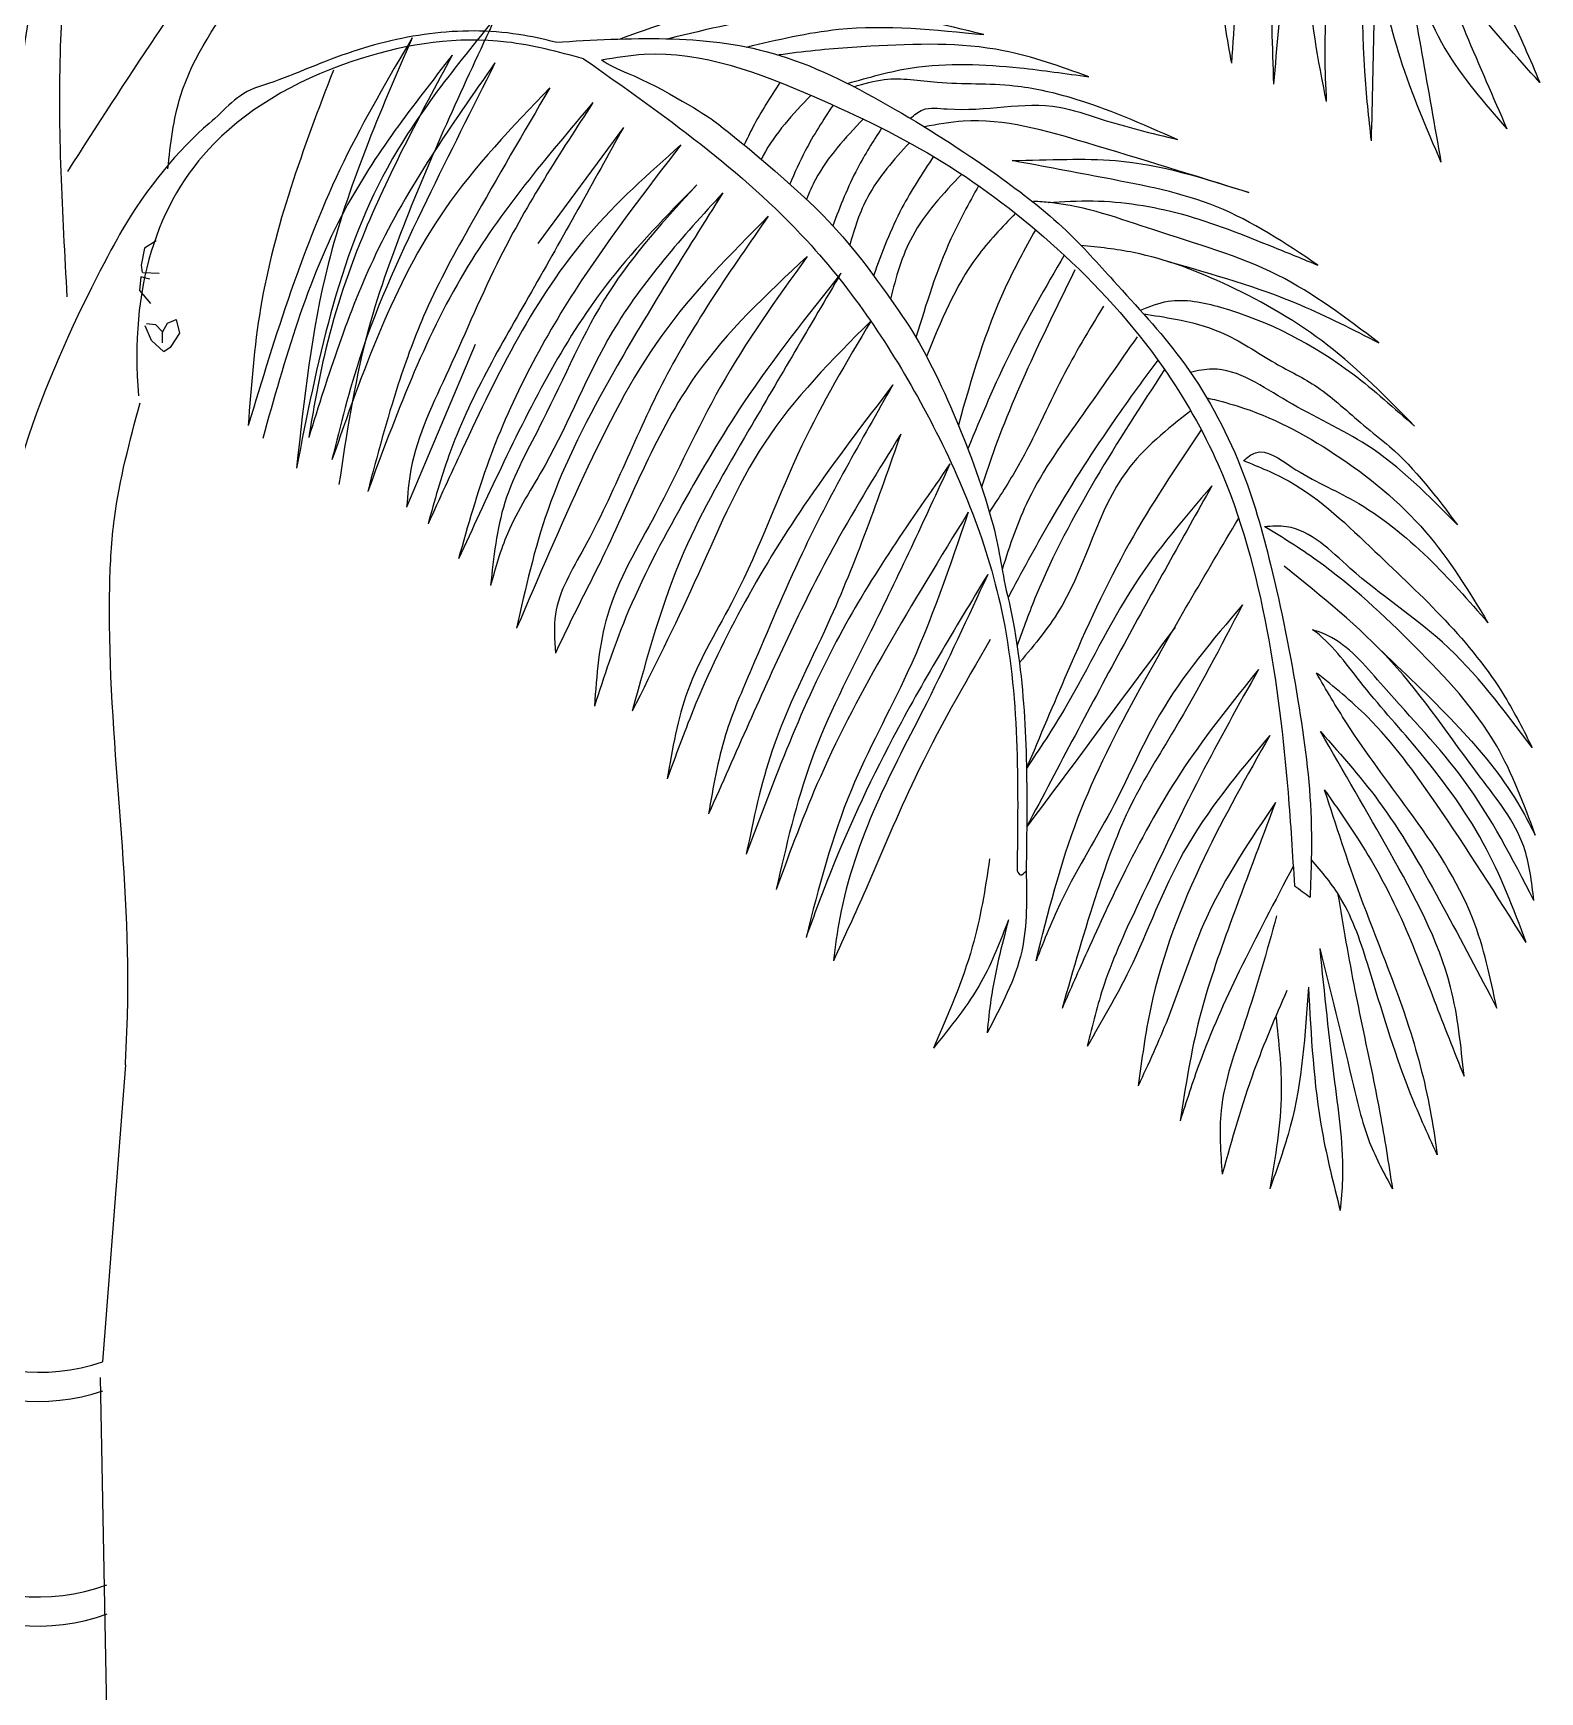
# Model space of a CAD drawing. Header units: millimetres. Extents: x 373.32 to 375.29, y 2563.49 to 2567.07.
# Drawn here: x 374.355 to 375.281, y 2565.283 to 2566.302 of the extents above; entities that cross this region are included whole.
import ezdxf

# ---------------------------------------------------------------- set-up
doc = ezdxf.new("R2010")
doc.units = ezdxf.units.MM
doc.header["$LTSCALE"] = 10
doc.layers.add('Vegetais', color=94, linetype='Continuous')

msp = doc.modelspace()

# ---------------------------------------------------------------- linework, layer by layer
at = {"layer": 'Vegetais'}
for p, q in [((374.7176, 2566.2444), (374.6649, 2566.1731)), ((374.4342, 2566.1186), (374.4373, 2566.1241)), ((374.4342, 2566.1119), (374.4342, 2566.1186)), ((374.4373, 2566.1241), (374.4426, 2566.1263)), ((374.4446, 2566.118), (374.4389, 2566.1092)), ((374.4426, 2566.1263), (374.4446, 2566.118)), ((374.4389, 2566.1092), (374.435, 2566.1065)), ((374.6264, 2566.111), (374.5843, 2566.0109))]:
    msp.add_line(p, q, dxfattribs=at)
at = {"layer": 'Vegetais', "color": 34}
for p, q in [((374.4231, 2566.1701), (374.421, 2566.1598)), ((374.4304, 2566.1746), (374.4231, 2566.1701)), ((374.421, 2566.1598), (374.4218, 2566.1551)), ((374.4209, 2566.1526), (374.4201, 2566.1441)), ((374.4265, 2566.1511), (374.4209, 2566.1526)), ((374.4221, 2566.1551), (374.4322, 2566.1548)), ((374.4201, 2566.1441), (374.4269, 2566.1361)), ((374.4274, 2566.1135), (374.4235, 2566.1225)), ((374.4244, 2566.1238), (374.4299, 2566.1232)), ((374.4299, 2566.1232), (374.4341, 2566.1189)), ((374.4348, 2566.1066), (374.4274, 2566.1135)), ((374.4114, 2565.6681), (374.3973, 2565.4856)), ((374.4342, 2563.4915), (374.396, 2565.4759))]:
    msp.add_line(p, q, dxfattribs=at)
for centre, start, end in [((374.3581, 2565.6018), 238.2876, 288.625), ((374.3581, 2565.5839), 238.2848, 288.7937), ((374.3581, 2565.4637), 238.2657, 289.9326), ((374.3581, 2565.4458), 238.2628, 290.1026)]:
    msp.add_arc(centre, 0.1226, start, end, dxfattribs=at)
for points, knots in [([(374.4229, 2567.0299), (374.411, 2567.0031), (374.3823, 2566.938), (374.3687, 2566.8191), (374.3573, 2566.6779), (374.3439, 2566.5443), (374.342, 2566.4578), (374.3413, 2566.2426)], [0, 0, 0, 0, 0.1117844, 0.2711104, 0.4534242, 0.6560665, 0.7846656, 0.7846656, 0.7846656, 0.7846656]), ([(374.3257, 2566.136), (374.3378, 2566.2179), (374.3584, 2566.3579), (374.3923, 2566.5508), (374.4483, 2566.7003), (374.5038, 2566.8205), (374.5559, 2566.8997), (374.5988, 2566.9291), (374.6298, 2566.9494), (374.6769, 2566.9531), (374.7308, 2566.9401), (374.7862, 2566.9161), (374.8216, 2566.8851), (374.8549, 2566.8584), (374.8535, 2566.8405), (374.8529, 2566.8332)], [0, 0, 0, 0, 0.31717, 0.542296, 0.748225, 0.925335, 1.052405, 1.101868, 1.123603, 1.193582, 1.272461, 1.336737, 1.420235, 1.458781, 1.485593, 1.485593, 1.485593, 1.485593]), ([(374.3757, 2566.1402), (374.3728, 2566.1916), (374.365, 2566.3273), (374.4022, 2566.5294), (374.4748, 2566.7236), (374.5377, 2566.8539), (374.6144, 2566.9325), (374.6943, 2566.9302), (374.7856, 2566.9166), (374.8284, 2566.8636), (374.8529, 2566.8332)], [0, 0, 0, 0, 0.196695, 0.519952, 0.777189, 0.987848, 1.078409, 1.17186, 1.278331, 1.421263, 1.421263, 1.421263, 1.421263]), ([(374.376, 2566.2173), (374.3939, 2566.2452), (374.4344, 2566.3084), (374.5025, 2566.4037), (374.5884, 2566.4842), (374.692, 2566.5504), (374.8015, 2566.6008), (374.9261, 2566.6061), (375.0277, 2566.5683), (375.1083, 2566.507), (375.1638, 2566.4455), (375.1768, 2566.3997), (375.1807, 2566.3858)], [0, 0, 0, 0, 0.12694, 0.28775, 0.447059, 0.574053, 0.758377, 0.901507, 1.039356, 1.163458, 1.289966, 1.344715, 1.344715, 1.344715, 1.344715]), ([(374.4375, 2566.219), (374.4392, 2566.2342), (374.4438, 2566.2755), (374.4912, 2566.3421), (374.5588, 2566.43), (374.6586, 2566.5164), (374.7817, 2566.5787), (374.9132, 2566.5956), (375.0366, 2566.5533), (375.1273, 2566.4783), (375.1649, 2566.4132), (375.1807, 2566.3858)], [0, 0, 0, 0, 0.057736, 0.157454, 0.303509, 0.486025, 0.656507, 0.826478, 0.97756, 1.143957, 1.264357, 1.264357, 1.264357, 1.264357]), ([(374.6758, 2566.2968), (374.6683, 2566.2987), (374.6607, 2566.3003), (374.644, 2566.3029), (374.6348, 2566.3036), (374.6166, 2566.3037), (374.6075, 2566.3031), (374.5802, 2566.2996), (374.5621, 2566.295), (374.527, 2566.2825), (374.51, 2566.2745), (374.4799, 2566.2652), (374.4725, 2566.2549), (374.4445, 2566.2313), (374.4238, 2566.2062), (374.3957, 2566.1575), (374.3436, 2566.0591), (374.3381, 2565.9946)], [1.36264, 1.36264, 1.36264, 1.36264, 2.99767, 2.99767, 4.90004, 4.90004, 6.80241, 6.80241, 10.607151, 10.607151, 14.411891, 14.411891, 17.396044, 17.396044, 23.158466, 23.158466, 28.529989, 28.529989, 28.529989, 28.529989]), ([(374.6931, 2566.2866), (374.6774, 2566.2908), (374.6323, 2566.3028), (374.5501, 2566.2908), (374.4408, 2566.2327), (374.4141, 2566.1456), (374.4194, 2566.0793)], [0, 0, 0, 0, 0.0618706, 0.1774081, 0.3100807, 0.510179, 0.510179, 0.510179, 0.510179]), ([(374.6758, 2566.2968), (374.7213, 2566.2994), (374.7932, 2566.3036), (374.8816, 2566.2587), (374.9409, 2566.2208), (374.9879, 2566.1847), (375.0234, 2566.1448), (375.065, 2566.1006), (375.0978, 2566.0407), (375.1181, 2565.9687), (375.1323, 2565.8963), (375.1416, 2565.8277), (375.1403, 2565.7872), (375.1397, 2565.7712)], [0, 0, 0, 0, 0.17037, 0.269537, 0.371959, 0.441148, 0.495322, 0.57616, 0.673107, 0.753172, 0.862046, 0.955718, 1.017098, 1.017098, 1.017098, 1.017098]), ([(374.704, 2566.2859), (374.7128, 2566.2874), (374.7571, 2566.2947), (374.8303, 2566.2667), (374.9151, 2566.2259), (374.9884, 2566.1696), (375.0462, 2566.1066), (375.0915, 2566.0272), (375.1152, 2565.9375), (375.1256, 2565.85), (375.1289, 2565.7974), (375.13, 2565.7783)], [0.168994, 0.168994, 0.168994, 0.168994, 2.063915, 9.728775, 16.08791, 22.387984, 29.362372, 34.270155, 41.821985, 49.032169, 53.127396, 53.127396, 53.127396, 53.127396]), ([(374.6931, 2566.2866), (374.7418, 2566.2523), (374.8251, 2566.1937), (374.9071, 2566.0718), (374.9617, 2565.9405), (374.9603, 2565.8415), (374.9595, 2565.7874)], [0, 0, 0, 0, 0.225889, 0.3860635, 0.5562304, 0.7612068, 0.7612068, 0.7612068, 0.7612068]), ([(374.704, 2566.2859), (374.7086, 2566.283), (374.7137, 2566.2802), (374.7419, 2566.269), (374.7709, 2566.2501), (374.7709, 2566.2501), (374.8008, 2566.228), (374.8597, 2566.1719), (374.8784, 2566.1434), (374.8998, 2566.1131), (374.9114, 2566.0899), (374.9292, 2566.048), (374.9373, 2566.0267), (374.9488, 2565.9857), (374.9497, 2565.9734), (374.9588, 2565.9348), (374.9618, 2565.9125), (374.9652, 2565.8677), (374.9656, 2565.8452), (374.9655, 2565.8108), (374.9653, 2565.799), (374.9651, 2565.7873)], [0.651491, 0.651491, 0.651491, 0.651491, 1.726686, 1.726686, 5.180057, 5.180057, 12.0868, 12.0868, 17.021783, 17.021783, 21.956766, 21.956766, 26.89175, 26.89175, 30.533393, 30.533393, 35.304913, 35.304913, 40.076434, 40.076434, 42.567847, 42.567847, 42.567847, 42.567847]), ([(374.4114, 2565.6681), (374.412, 2565.6808), (374.4167, 2565.7791), (374.3974, 2565.8908), (374.4042, 2566.0147), (374.4141, 2566.0515), (374.4204, 2566.075)], [0, 0, 0, 0, 0.0487543, 0.3767607, 0.4293457, 0.5222498, 0.5222498, 0.5222498, 0.5222498])]:
    msp.add_open_spline(points, degree=3, knots=knots, dxfattribs=at)
at = {"layer": 'Vegetais'}
for points, knots in [([(375.1084, 2566.4888), (375.1047, 2566.4748), (375.0958, 2566.4414), (375.0861, 2566.3881), (375.0822, 2566.3329), (375.0886, 2566.2987), (375.0913, 2566.2838)], [0, 0, 0, 0, 0.0555558, 0.1321879, 0.2076943, 0.2653188, 0.2653188, 0.2653188, 0.2653188]), ([(375.131, 2566.4578), (375.1217, 2566.4418), (375.1033, 2566.4099), (375.0958, 2566.3492), (375.0929, 2566.3075), (375.0913, 2566.2838)], [0, 0, 0, 0, 0.0702671, 0.1395961, 0.2308286, 0.2308286, 0.2308286, 0.2308286]), ([(375.131, 2566.4578), (375.127, 2566.4425), (375.117, 2566.4039), (375.1148, 2566.3407), (375.1164, 2566.2938), (375.1172, 2566.2709)], [0, 0, 0, 0, 0.0604231, 0.1526103, 0.2404789, 0.2404789, 0.2404789, 0.2404789]), ([(375.1505, 2566.4359), (375.1448, 2566.4242), (375.1302, 2566.3942), (375.1229, 2566.3374), (375.1192, 2566.294), (375.1172, 2566.2709)], [0, 0, 0, 0, 0.0494184, 0.127254, 0.2165162, 0.2165162, 0.2165162, 0.2165162]), ([(375.1529, 2566.4327), (375.1506, 2566.4163), (375.1461, 2566.3845), (375.1359, 2566.3269), (375.1444, 2566.286), (375.1496, 2566.2603)], [0, 0, 0, 0, 0.063725, 0.1230758, 0.2220364, 0.2220364, 0.2220364, 0.2220364]), ([(375.1703, 2566.4186), (375.1853, 2566.4067), (375.2216, 2566.3778), (375.2581, 2566.326), (375.2748, 2566.2864), (375.2809, 2566.272)], [0, 0, 0, 0, 0.0730171, 0.1774549, 0.2375934, 0.2375934, 0.2375934, 0.2375934]), ([(375.1701, 2566.404), (375.167, 2566.3942), (375.1579, 2566.3658), (375.1472, 2566.3178), (375.1488, 2566.2793), (375.1496, 2566.2603)], [0, 0, 0, 0, 0.0394929, 0.1142845, 0.1866268, 0.1866268, 0.1866268, 0.1866268]), ([(375.1747, 2566.3962), (375.1726, 2566.3571), (375.1698, 2566.3035), (375.1756, 2566.2503), (375.1772, 2566.2361)], [0, 0, 0, 0, 0.1497077, 0.2047248, 0.2047248, 0.2047248, 0.2047248]), ([(375.2809, 2566.272), (375.2664, 2566.288), (375.2385, 2566.3189), (375.2091, 2566.3643), (375.1865, 2566.3873), (375.1778, 2566.3961)], [0, 0, 0, 0, 4.634511, 8.889687, 11.533071, 11.533071, 11.533071, 11.533071]), ([(375.1966, 2566.3561), (375.2039, 2566.3343), (375.2178, 2566.2925), (375.2468, 2566.2594), (375.2606, 2566.2436)], [0, 0, 0, 0, 0.0871434, 0.1667581, 0.1667581, 0.1667581, 0.1667581]), ([(375.2139, 2566.3554), (375.221, 2566.3375), (375.2359, 2566.3), (375.2522, 2566.263), (375.2606, 2566.2436)], [0.366621, 0.366621, 0.366621, 0.366621, 4.486587, 9.017714, 9.017714, 9.017714, 9.017714]), ([(375.1798, 2566.3484), (375.1842, 2566.3277), (375.1935, 2566.2846), (375.211, 2566.2442), (375.2201, 2566.2231)], [0, 0, 0, 0, 0.0806744, 0.1683911, 0.1683911, 0.1683911, 0.1683911]), ([(374.6387, 2566.3117), (374.6145, 2566.2819), (374.5493, 2566.2017), (374.5292, 2566.0993), (374.5166, 2566.035)], [0, 0, 0, 0, 0.1455155, 0.3912128, 0.3912128, 0.3912128, 0.3912128]), ([(374.6387, 2566.3117), (374.6197, 2566.2709), (374.5899, 2566.207), (374.5556, 2566.1112), (374.5473, 2566.0554), (374.5427, 2566.0249)], [0, 0, 0, 0, 0.172668, 0.2701607, 0.3881389, 0.3881389, 0.3881389, 0.3881389]), ([(374.7152, 2566.2987), (374.7308, 2566.3045), (374.7746, 2566.3205), (374.8215, 2566.32), (374.8518, 2566.3197)], [0, 0, 0, 0, 0.0633172, 0.1776509, 0.1776509, 0.1776509, 0.1776509]), ([(374.9391, 2566.3014), (374.9143, 2566.3075), (374.8744, 2566.3173), (374.8083, 2566.3142), (374.7692, 2566.3047), (374.7452, 2566.2989)], [0, 0, 0, 0, 0.0972582, 0.1563791, 0.2511271, 0.2511271, 0.2511271, 0.2511271]), ([(374.7934, 2566.2938), (374.8121, 2566.2983), (374.86, 2566.3097), (374.9092, 2566.3045), (374.9391, 2566.3014)], [0, 0, 0, 0, 0.0734537, 0.1874782, 0.1874782, 0.1874782, 0.1874782]), ([(374.5877, 2566.2995), (374.573, 2566.2745), (374.5291, 2566.1997), (374.5037, 2566.1165), (374.4869, 2566.0612)], [0, 0, 0, 0, 0.1110908, 0.3313469, 0.3313469, 0.3313469, 0.3313469]), ([(374.5877, 2566.2995), (374.5679, 2566.2538), (374.5311, 2566.169), (374.5212, 2566.0772), (374.5166, 2566.035)], [0, 0, 0, 0, 0.1896336, 0.3515725, 0.3515725, 0.3515725, 0.3515725]), ([(375.0036, 2566.2755), (374.9863, 2566.2818), (374.9433, 2566.2973), (374.8814, 2566.2953), (374.8355, 2566.292), (374.8167, 2566.2894), (374.813, 2566.2889)], [0, 0, 0, 0, 3.906575, 9.731279, 13.007544, 13.798373, 13.798373, 13.798373, 13.798373]), ([(374.6123, 2566.2887), (374.5884, 2566.2581), (374.5334, 2566.1879), (374.5094, 2566.1017), (374.4958, 2566.0532)], [0, 0, 0, 0, 0.1475983, 0.3384224, 0.3384224, 0.3384224, 0.3384224]), ([(374.6123, 2566.2887), (374.5926, 2566.2521), (374.5605, 2566.1929), (374.534, 2566.1125), (374.5269, 2566.0705), (374.5241, 2566.0538)], [0, 0, 0, 0, 0.1591261, 0.2575066, 0.322223, 0.322223, 0.322223, 0.322223]), ([(374.6386, 2566.284), (374.6118, 2566.2459), (374.562, 2566.1749), (374.5361, 2566.0921), (374.5241, 2566.0538)], [0, 0, 0, 0, 0.1772085, 0.3299993, 0.3299993, 0.3299993, 0.3299993]), ([(374.6386, 2566.284), (374.6245, 2566.2559), (374.5948, 2566.197), (374.5573, 2566.1167), (374.5437, 2566.0615), (374.5384, 2566.04)], [0, 0, 0, 0, 0.1203969, 0.2531046, 0.3377587, 0.3377587, 0.3377587, 0.3377587]), ([(374.8554, 2566.2714), (374.8685, 2566.2752), (374.9029, 2566.285), (374.9536, 2566.2826), (374.9895, 2566.2775), (375.0036, 2566.2755)], [0.206157, 0.206157, 0.206157, 0.206157, 3.119348, 7.839394, 10.893471, 10.893471, 10.893471, 10.893471]), ([(374.5393, 2566.2795), (374.5207, 2566.2315), (374.4944, 2566.1606), (374.4887, 2566.0854), (374.4869, 2566.0612)], [0.720375, 0.720375, 0.720375, 0.720375, 9.46111, 13.601988, 13.601988, 13.601988, 13.601988]), ([(374.8138, 2566.272), (374.8079, 2566.263), (374.7999, 2566.2505), (374.7935, 2566.2373), (374.7918, 2566.2336)], [0.909122, 0.909122, 0.909122, 0.909122, 3.206035, 4.079564, 4.079564, 4.079564, 4.079564]), ([(374.8592, 2566.2694), (374.8654, 2566.2713), (374.8821, 2566.2762), (374.9155, 2566.2703), (374.9538, 2566.2723), (375.0041, 2566.2609), (375.0364, 2566.2466), (375.0581, 2566.237)], [0.122868, 0.122868, 0.122868, 0.122868, 1.497695, 3.821376, 7.207725, 9.699335, 14.767788, 14.767788, 14.767788, 14.767788]), ([(374.6723, 2566.2687), (374.6492, 2566.2447), (374.5869, 2566.1797), (374.5572, 2566.094), (374.5384, 2566.04)], [0, 0, 0, 0, 0.1263937, 0.3416871, 0.3416871, 0.3416871, 0.3416871]), ([(374.6723, 2566.2687), (374.6562, 2566.2412), (374.6297, 2566.196), (374.5966, 2566.136), (374.5762, 2566.0801), (374.5662, 2566.0427), (374.5604, 2566.0206)], [0, 0, 0, 0, 0.122027, 0.2009986, 0.2618315, 0.349313, 0.349313, 0.349313, 0.349313]), ([(374.6988, 2566.2596), (374.6704, 2566.2262), (374.61, 2566.1549), (374.5776, 2566.0671), (374.5604, 2566.0206)], [0, 0, 0, 0, 0.1666966, 0.3550976, 0.3550976, 0.3550976, 0.3550976]), ([(374.6988, 2566.2596), (374.6786, 2566.2286), (374.6445, 2566.1761), (374.6126, 2566.0986), (374.5872, 2566.0484), (374.5849, 2566.0187), (374.5843, 2566.0109)], [0, 0, 0, 0, 0.1413676, 0.2384648, 0.3223189, 0.3521985, 0.3521985, 0.3521985, 0.3521985]), ([(374.8328, 2566.2641), (374.8216, 2566.2525), (374.8102, 2566.2401), (374.8027, 2566.2256), (374.8023, 2566.2248)], [0.409537, 0.409537, 0.409537, 0.409537, 3.78644, 3.973669, 3.973669, 3.973669, 3.973669]), ([(374.8939, 2566.25), (374.8964, 2566.252), (374.9028, 2566.2574), (374.9356, 2566.2525), (374.9719, 2566.2632), (375.0179, 2566.2467), (375.0423, 2566.2408), (375.0581, 2566.237)], [0, 0, 0, 0, 0.0118662, 0.0308702, 0.1188032, 0.1524229, 0.2150346, 0.2150346, 0.2150346, 0.2150346]), ([(374.8464, 2566.2581), (374.8403, 2566.2489), (374.8303, 2566.2333), (374.8227, 2566.2164), (374.8199, 2566.2094)], [0.849566, 0.849566, 0.849566, 0.849566, 3.206035, 4.823329, 4.823329, 4.823329, 4.823329]), ([(374.865, 2566.2495), (374.8538, 2566.2379), (374.8399, 2566.2227), (374.8317, 2566.2043), (374.83, 2566.2001)], [0.408126, 0.408126, 0.408126, 0.408126, 3.78644, 4.773004, 4.773004, 4.773004, 4.773004]), ([(375.1021, 2566.2043), (375.069, 2566.2146), (375.0117, 2566.2323), (374.9437, 2566.2522), (374.9105, 2566.2462), (374.9026, 2566.2448)], [0, 0, 0, 0, 0.1338797, 0.2315773, 0.2623888, 0.2623888, 0.2623888, 0.2623888]), ([(374.7176, 2566.2444), (374.6989, 2566.2107), (374.6621, 2566.1441), (374.6154, 2566.0653), (374.6014, 2566.0149), (374.5975, 2566.0008)], [0, 0, 0, 0, 0.147868, 0.2919253, 0.3476923, 0.3476923, 0.3476923, 0.3476923]), ([(374.8763, 2566.2439), (374.871, 2566.2359), (374.8591, 2566.2168), (374.8507, 2566.196), (374.8463, 2566.1839)], [1.144059, 1.144059, 1.144059, 1.144059, 3.206035, 5.957404, 5.957404, 5.957404, 5.957404]), ([(374.7529, 2566.2336), (374.7331, 2566.216), (374.6749, 2566.1642), (374.6326, 2566.0775), (374.6044, 2566.016), (374.5975, 2566.0008)], [0, 0, 0, 0, 0.1011253, 0.2967842, 0.3607482, 0.3607482, 0.3607482, 0.3607482]), ([(374.7529, 2566.2336), (374.7318, 2566.2063), (374.6854, 2566.1462), (374.6389, 2566.0597), (374.6219, 2565.9995), (374.6162, 2565.9792)], [0, 0, 0, 0, 0.1323084, 0.2908662, 0.3716439, 0.3716439, 0.3716439, 0.3716439]), ([(374.8934, 2566.2349), (374.8836, 2566.2246), (374.8673, 2566.2058), (374.8595, 2566.1824), (374.8567, 2566.172)], [0.781778, 0.781778, 0.781778, 0.781778, 3.78644, 6.071249, 6.071249, 6.071249, 6.071249]), ([(374.9082, 2566.2265), (374.9013, 2566.2162), (374.8863, 2566.1932), (374.8764, 2566.1675), (374.8713, 2566.1532)], [0.55315, 0.55315, 0.55315, 0.55315, 3.206035, 6.432286, 6.432286, 6.432286, 6.432286]), ([(374.9565, 2566.224), (374.9677, 2566.2243), (374.9889, 2566.2249), (375.0384, 2566.2248), (375.0751, 2566.213), (375.1021, 2566.2043)], [0, 0, 0, 0, 0.0429921, 0.0813134, 0.1889568, 0.1889568, 0.1889568, 0.1889568]), ([(375.1445, 2566.1597), (375.1244, 2566.1732), (375.0847, 2566.1998), (375.0179, 2566.2124), (374.9757, 2566.2204), (374.9565, 2566.224)], [0, 0, 0, 0, 0.0916507, 0.18139, 0.2565228, 0.2565228, 0.2565228, 0.2565228]), ([(374.7626, 2566.209), (374.7442, 2566.1902), (374.6943, 2566.1395), (374.6521, 2566.0569), (374.6248, 2565.9978), (374.6162, 2565.9792)], [0, 0, 0, 0, 0.1005466, 0.2713695, 0.3502438, 0.3502438, 0.3502438, 0.3502438]), ([(374.7626, 2566.209), (374.7432, 2566.1878), (374.7036, 2566.1447), (374.6743, 2566.0734), (374.6415, 2566.016), (374.6377, 2565.9801), (374.6359, 2565.9628)], [0, 0, 0, 0, 0.1091593, 0.2224677, 0.2930301, 0.3590894, 0.3590894, 0.3590894, 0.3590894]), ([(374.9255, 2566.2156), (374.914, 2566.2036), (374.8933, 2566.1813), (374.885, 2566.1523), (374.8817, 2566.1388)], [0.296136, 0.296136, 0.296136, 0.296136, 3.78644, 6.717363, 6.717363, 6.717363, 6.717363]), ([(374.9359, 2566.2085), (374.9299, 2566.1978), (374.9137, 2566.1681), (374.9036, 2566.1359), (374.8974, 2566.1152)], [0.307989, 0.307989, 0.307989, 0.307989, 2.93852, 7.5324, 7.5324, 7.5324, 7.5324]), ([(374.7787, 2566.2042), (374.754, 2566.1771), (374.7084, 2566.1271), (374.6787, 2566.0485), (374.6463, 2566), (374.6389, 2565.9736), (374.6359, 2565.9628)], [0, 0, 0, 0, 0.1390646, 0.2564601, 0.3179313, 0.3607199, 0.3607199, 0.3607199, 0.3607199]), ([(374.7787, 2566.2042), (374.7558, 2566.1679), (374.7162, 2566.1051), (374.6697, 2566.0163), (374.6573, 2565.961), (374.6519, 2565.9365)], [0, 0, 0, 0, 0.1643859, 0.2849847, 0.3807246, 0.3807246, 0.3807246, 0.3807246]), ([(375.182, 2566.1119), (375.1619, 2566.1272), (375.1201, 2566.1589), (375.0482, 2566.1787), (374.9985, 2566.1972), (374.9732, 2566.1987), (374.9697, 2566.1989)], [0, 0, 0, 0, 0.0955964, 0.1990436, 0.2831225, 0.2962372, 0.2962372, 0.2962372, 0.2962372]), ([(374.9786, 2566.1983), (374.9878, 2566.1988), (375.0153, 2566.2004), (375.063, 2566.1927), (375.1078, 2566.1746), (375.1355, 2566.1634), (375.1445, 2566.1597)], [0, 0, 0, 0, 0.0352992, 0.1052022, 0.1826288, 0.2199287, 0.2199287, 0.2199287, 0.2199287]), ([(374.8066, 2566.1898), (374.7834, 2566.1664), (374.737, 2566.1196), (374.6917, 2566.0294), (374.6653, 2565.9679), (374.6519, 2565.9365)], [0, 0, 0, 0, 0.1254221, 0.25113, 0.3823242, 0.3823242, 0.3823242, 0.3823242]), ([(374.8066, 2566.1898), (374.7838, 2566.1571), (374.7389, 2566.0927), (374.7071, 2566.0065), (374.6736, 2565.9525), (374.6752, 2565.9294), (374.6758, 2565.9213)], [0, 0, 0, 0, 0.1518696, 0.2984079, 0.3549171, 0.3854341, 0.3854341, 0.3854341, 0.3854341]), ([(374.9586, 2566.1917), (374.9503, 2566.183), (374.9259, 2566.1577), (374.9126, 2566.125), (374.9039, 2566.1035)], [0, 0, 0, 0, 2.568655, 7.467506, 7.467506, 7.467506, 7.467506]), ([(374.9708, 2566.1815), (374.9643, 2566.1697), (374.9437, 2566.1317), (374.9314, 2566.0902), (374.9235, 2566.0613)], [0.313502, 0.313502, 0.313502, 0.313502, 3.191765, 9.563639, 9.563639, 9.563639, 9.563639]), ([(375.2039, 2566.0607), (375.1868, 2566.0782), (375.1531, 2566.1125), (375.0932, 2566.1473), (375.0411, 2566.1673), (375.0097, 2566.1708), (374.9988, 2566.1718)], [0, 0, 0, 0, 5.210388, 10.272059, 14.700389, 17.033659, 17.033659, 17.033659, 17.033659]), ([(374.8305, 2566.1651), (374.8058, 2566.142), (374.7499, 2566.0899), (374.718, 2566.0044), (374.6885, 2565.9481), (374.6792, 2565.9285), (374.6758, 2565.9213)], [0, 0, 0, 0, 0.12817, 0.2892526, 0.3415795, 0.3720686, 0.3720686, 0.3720686, 0.3720686]), ([(374.8305, 2566.1651), (374.8117, 2566.1389), (374.7757, 2566.0888), (374.7419, 2566.0117), (374.7041, 2565.9498), (374.7011, 2565.9077), (374.6997, 2565.8887)], [0, 0, 0, 0, 0.1233308, 0.2352692, 0.3231047, 0.3950353, 0.3950353, 0.3950353, 0.3950353]), ([(374.9885, 2566.1658), (374.977, 2566.1461), (374.9547, 2566.1077), (374.9375, 2566.0668), (374.9293, 2566.0469)], [0.043249, 0.043249, 0.043249, 0.043249, 4.917971, 9.539427, 9.539427, 9.539427, 9.539427]), ([(375.0523, 2566.162), (375.0799, 2566.1542), (375.1247, 2566.1415), (375.166, 2566.1201), (375.182, 2566.1119)], [0, 0, 0, 0, 0.1093095, 0.1778317, 0.1778317, 0.1778317, 0.1778317]), ([(374.8513, 2566.1548), (374.8306, 2566.1287), (374.7948, 2566.0837), (374.7526, 2566.0115), (374.7197, 2565.9501), (374.7057, 2565.9069), (374.6997, 2565.8887)], [0, 0, 0, 0, 0.1272025, 0.2198638, 0.3199673, 0.3933295, 0.3933295, 0.3933295, 0.3933295]), ([(374.8513, 2566.1548), (374.8324, 2566.1227), (374.7992, 2566.0663), (374.7486, 2565.9795), (374.732, 2565.9188), (374.7229, 2565.8855)], [0, 0, 0, 0, 0.1427487, 0.2510794, 0.382662, 0.382662, 0.382662, 0.382662]), ([(374.9951, 2566.1568), (374.9871, 2566.1405), (374.9694, 2566.1046), (374.95, 2566.0601), (374.9403, 2566.0314), (374.9377, 2566.0233)], [0, 0, 0, 0, 3.900787, 8.570781, 10.387351, 10.387351, 10.387351, 10.387351]), ([(375.0354, 2566.132), (375.041, 2566.1344), (375.0568, 2566.1405), (375.1049, 2566.1304), (375.1565, 2566.1032), (375.1915, 2566.0718), (375.2039, 2566.0607)], [0.204429, 0.204429, 0.204429, 0.204429, 1.486974, 3.800849, 10.295805, 13.853542, 13.853542, 13.853542, 13.853542]), ([(375.0126, 2566.1346), (375.0038, 2566.12), (374.9847, 2566.0881), (374.9657, 2566.0435), (374.9487, 2566.0173), (374.9425, 2566.0081)], [0, 0, 0, 0, 3.653026, 7.958774, 10.338636, 10.338636, 10.338636, 10.338636]), ([(375.0374, 2566.1298), (375.0439, 2566.1288), (375.0599, 2566.1263), (375.0885, 2566.1191), (375.1152, 2566.1001), (375.147, 2566.085), (375.168, 2566.0644), (375.2003, 2566.04), (375.2174, 2566.0172), (375.2303, 2566)], [0.180261, 0.180261, 0.180261, 0.180261, 1.589152, 3.656095, 6.416376, 8.522192, 11.1571, 12.641763, 17.195761, 17.195761, 17.195761, 17.195761]), ([(374.8696, 2566.1253), (374.8459, 2566.1016), (374.7994, 2566.0549), (374.7633, 2565.9663), (374.7359, 2565.9116), (374.7229, 2565.8855)], [0, 0, 0, 0, 0.1269474, 0.2498017, 0.3617429, 0.3617429, 0.3617429, 0.3617429]), ([(374.8696, 2566.1253), (374.8547, 2566.1002), (374.8224, 2566.0458), (374.7944, 2565.9657), (374.7544, 2565.9022), (374.7476, 2565.8624), (374.7444, 2565.8439)], [0, 0, 0, 0, 0.1115758, 0.2418399, 0.3237428, 0.3950127, 0.3950127, 0.3950127, 0.3950127]), ([(375.0333, 2566.1156), (375.0222, 2566.0997), (374.9994, 2566.0669), (374.9665, 2566.0216), (374.955, 2565.9874), (374.9504, 2565.9727)], [0, 0, 0, 0, 4.148475, 8.579468, 11.862169, 11.862169, 11.862169, 11.862169]), ([(375.046, 2566.1013), (375.0363, 2566.0882), (375.0126, 2566.0559), (374.9818, 2566.0071), (374.9622, 2565.9708), (374.954, 2565.9553)], [0, 0, 0, 0, 3.4899, 8.581211, 12.331301, 12.331301, 12.331301, 12.331301]), ([(374.8832, 2566.0861), (374.8655, 2566.063), (374.8178, 2566.0008), (374.7715, 2565.9186), (374.7496, 2565.858), (374.7444, 2565.8439)], [0, 0, 0, 0, 0.1113298, 0.3002907, 0.3579225, 0.3579225, 0.3579225, 0.3579225]), ([(374.8832, 2566.0861), (374.8637, 2566.052), (374.8313, 2565.9955), (374.801, 2565.9219), (374.7779, 2565.8696), (374.7727, 2565.8388), (374.7699, 2565.8224)], [0, 0, 0, 0, 0.1502282, 0.2490894, 0.3048226, 0.3682701, 0.3682701, 0.3682701, 0.3682701]), ([(375.0502, 2566.0956), (375.0358, 2566.0734), (375.0068, 2566.0288), (374.9763, 2565.9718), (374.9633, 2565.9363), (374.9596, 2565.9258)], [0.212461, 0.212461, 0.212461, 0.212461, 5.889084, 11.613464, 13.988855, 13.988855, 13.988855, 13.988855]), ([(375.2303, 2566), (375.2126, 2566.018), (375.1816, 2566.0494), (375.1273, 2566.0727), (375.0916, 2566.0989), (375.0706, 2566.0949), (375.0661, 2566.0938)], [0, 0, 0, 0, 5.291576, 9.289864, 12.870763, 13.846459, 13.846459, 13.846459, 13.846459]), ([(375.0761, 2566.0782), (375.0824, 2566.0767), (375.1103, 2566.0696), (375.1579, 2566.0443), (375.2125, 2565.9998), (375.2372, 2565.9593), (375.249, 2565.9399)], [0.150018, 0.150018, 0.150018, 0.150018, 1.535844, 6.305444, 11.562271, 16.40046, 16.40046, 16.40046, 16.40046]), ([(375.0663, 2566.0702), (375.0519, 2566.0588), (375.013, 2566.028), (374.9994, 2565.9616), (374.9706, 2565.9267), (374.961, 2565.9155)], [0.04307, 0.04307, 0.04307, 0.04307, 3.908337, 10.443643, 13.571557, 13.571557, 13.571557, 13.571557]), ([(374.888, 2566.0558), (374.8743, 2566.0337), (374.8391, 2565.9767), (374.8029, 2565.897), (374.7782, 2565.841), (374.7699, 2565.8224)], [0, 0, 0, 0, 0.0994668, 0.256462, 0.3343519, 0.3343519, 0.3343519, 0.3343519]), ([(374.888, 2566.0558), (374.8743, 2566.0166), (374.8511, 2565.9506), (374.8078, 2565.8687), (374.7975, 2565.8192), (374.7931, 2565.7977)], [0, 0, 0, 0, 0.1590874, 0.2679688, 0.3518571, 0.3518571, 0.3518571, 0.3518571]), ([(375.0728, 2566.0585), (375.0573, 2566.0356), (375.0256, 2565.9883), (374.9932, 2565.9168), (374.9736, 2565.8701), (374.9653, 2565.8504)], [0.288608, 0.288608, 0.288608, 0.288608, 6.191353, 12.473412, 17.049867, 17.049867, 17.049867, 17.049867]), ([(375.0988, 2566.0396), (375.1012, 2566.0416), (375.1101, 2566.049), (375.1352, 2566.0293), (375.171, 2566.0153), (375.2129, 2565.9814), (375.2372, 2565.9534), (375.249, 2565.9399)], [0, 0, 0, 0, 0.0110301, 0.0417128, 0.0973844, 0.1708075, 0.2400725, 0.2400725, 0.2400725, 0.2400725]), ([(374.9183, 2566.0375), (374.8943, 2566.0032), (374.8421, 2565.9288), (374.8102, 2565.8436), (374.7931, 2565.7977)], [0, 0, 0, 0, 0.159755, 0.3466489, 0.3466489, 0.3466489, 0.3466489]), ([(374.9183, 2566.0375), (374.9024, 2566.0031), (374.8743, 2565.9422), (374.8301, 2565.8581), (374.8176, 2565.8027), (374.8115, 2565.776)], [0, 0, 0, 0, 0.1451824, 0.2571726, 0.3617787, 0.3617787, 0.3617787, 0.3617787]), ([(375.0988, 2566.0396), (375.1084, 2566.0357), (375.139, 2566.0232), (375.1776, 2565.9851), (375.2234, 2565.9427), (375.2566, 2565.9021), (375.2709, 2565.8738), (375.2762, 2565.8632)], [0, 0, 0, 0, 0.039249, 0.1261996, 0.2033418, 0.2796061, 0.3247524, 0.3247524, 0.3247524, 0.3247524]), ([(375.0793, 2566.0241), (375.0625, 2566.0045), (375.0267, 2565.9626), (374.9975, 2565.8989), (374.9734, 2565.8625), (374.9653, 2565.8504)], [0, 0, 0, 0, 5.51923, 11.757577, 14.873667, 14.873667, 14.873667, 14.873667]), ([(375.0793, 2566.0241), (375.0612, 2565.9918), (375.0223, 2565.9223), (374.9852, 2565.8519), (374.9654, 2565.8143)], [0.915428, 0.915428, 0.915428, 0.915428, 8.863353, 17.965018, 17.965018, 17.965018, 17.965018]), ([(374.9295, 2566.0078), (374.9125, 2565.9801), (374.88, 2565.9272), (374.8388, 2565.8504), (374.82, 2565.7993), (374.8115, 2565.776)], [0, 0, 0, 0, 0.1245949, 0.2379034, 0.3329339, 0.3329339, 0.3329339, 0.3329339]), ([(374.9295, 2566.0078), (374.9182, 2565.9744), (374.8983, 2565.9159), (374.8522, 2565.8339), (374.8377, 2565.7773), (374.8298, 2565.7465)], [0, 0, 0, 0, 0.1349114, 0.2363948, 0.3577125, 0.3577125, 0.3577125, 0.3577125]), ([(374.9712, 2565.7321), (374.9786, 2565.7618), (374.9933, 2565.8201), (375.0397, 2565.9096), (375.0752, 2565.9695), (375.0958, 2566.0042)], [0, 0, 0, 0, 6.53254, 12.828467, 21.472145, 21.472145, 21.472145, 21.472145]), ([(375.2762, 2565.8632), (375.2589, 2565.8863), (375.2268, 2565.929), (375.1706, 2565.9646), (375.1367, 2566.0005), (375.1162, 2565.9992), (375.1116, 2565.9989)], [0, 0, 0, 0, 0.1084738, 0.2013121, 0.2609913, 0.2783325, 0.2783325, 0.2783325, 0.2783325]), ([(375.2781, 2565.8094), (375.2711, 2565.8283), (375.255, 2565.8722), (375.2042, 2565.9264), (375.1563, 2565.9714), (375.1227, 2565.9923), (375.1119, 2565.9989)], [0, 0, 0, 0, 4.285054, 9.915001, 15.64489, 18.355328, 18.355328, 18.355328, 18.355328]), ([(375.2772, 2565.7692), (375.2759, 2565.7806), (375.2728, 2565.8089), (375.2351, 2565.8554), (375.1934, 2565.9187), (375.1468, 2565.9561), (375.1237, 2565.9746)], [0, 0, 0, 0, 0.0430625, 0.1072513, 0.2219833, 0.334322, 0.334322, 0.334322, 0.334322]), ([(374.9415, 2565.9696), (374.9214, 2565.9365), (374.8845, 2565.8757), (374.8492, 2565.7999), (374.834, 2565.758), (374.8298, 2565.7465)], [0, 0, 0, 0, 0.1481681, 0.2724516, 0.3191284, 0.3191284, 0.3191284, 0.3191284]), ([(374.9415, 2565.9696), (374.9293, 2565.9431), (374.9073, 2565.8954), (374.8708, 2565.8279), (374.8521, 2565.7738), (374.8477, 2565.741), (374.8466, 2565.7322)], [0, 0, 0, 0, 0.1115003, 0.2011392, 0.294118, 0.3280706, 0.3280706, 0.3280706, 0.3280706]), ([(375.0981, 2565.9509), (375.0797, 2565.9293), (375.0479, 2565.8918), (375.0201, 2565.8259), (374.9895, 2565.7782), (374.9762, 2565.7448), (374.9712, 2565.7321)], [0, 0, 0, 0, 0.1080396, 0.1868306, 0.2720494, 0.3242725, 0.3242725, 0.3242725, 0.3242725]), ([(375.0981, 2565.9509), (375.0846, 2565.9251), (375.063, 2565.8836), (375.0272, 2565.8279), (375.0064, 2565.7693), (374.9941, 2565.7269), (374.9872, 2565.7029)], [0, 0, 0, 0, 0.1114943, 0.1792624, 0.2527877, 0.3484855, 0.3484855, 0.3484855, 0.3484855]), ([(375.2772, 2565.7692), (375.2641, 2565.7948), (375.2393, 2565.8431), (375.1916, 2565.8916), (375.163, 2565.9268), (375.1462, 2565.9341), (375.1412, 2565.9356)], [0, 0, 0, 0, 6.104819, 11.515044, 14.651946, 15.461449, 15.461449, 15.461449, 15.461449]), ([(375.2726, 2565.7433), (375.2647, 2565.7641), (375.2483, 2565.8073), (375.2094, 2565.8592), (375.172, 2565.9001), (375.1527, 2565.9275), (375.1412, 2565.9356)], [0, 0, 0, 0, 4.758684, 9.859337, 13.699607, 16.765015, 16.765015, 16.765015, 16.765015]), ([(374.9431, 2565.9297), (374.9269, 2565.9017), (374.8983, 2565.852), (374.8705, 2565.784), (374.8533, 2565.7467), (374.8466, 2565.7322)], [0, 0, 0, 0, 0.1238357, 0.2194936, 0.280961, 0.280961, 0.280961, 0.280961]), ([(375.1837, 2565.9224), (375.1999, 2565.907), (375.2302, 2565.8783), (375.2622, 2565.8401), (375.2746, 2565.8162), (375.2781, 2565.8094)], [0, 0, 0, 0, 0.0858791, 0.1598103, 0.1890223, 0.1890223, 0.1890223, 0.1890223]), ([(375.1079, 2565.9112), (375.0922, 2565.8916), (375.0612, 2565.8531), (375.0282, 2565.7934), (375.0048, 2565.7431), (374.9923, 2565.7145), (374.9872, 2565.7029)], [0, 0, 0, 0, 0.095937, 0.1892003, 0.260048, 0.3086519, 0.3086519, 0.3086519, 0.3086519]), ([(375.1079, 2565.9112), (375.0958, 2565.8895), (375.0697, 2565.8427), (375.039, 2565.7777), (375.0133, 2565.7231), (375.0058, 2565.6924), (375.0027, 2565.6797)], [0, 0, 0, 0, 0.0951608, 0.2049943, 0.2755598, 0.3256016, 0.3256016, 0.3256016, 0.3256016]), ([(375.2726, 2565.7433), (375.2545, 2565.7721), (375.2243, 2565.8199), (375.1826, 2565.8774), (375.1545, 2565.9005), (375.1436, 2565.909)], [0, 0, 0, 0, 7.305321, 12.13184, 15.083608, 15.083608, 15.083608, 15.083608]), ([(375.2544, 2565.7031), (375.2505, 2565.7218), (375.2412, 2565.7658), (375.2031, 2565.8221), (375.1667, 2565.8693), (375.1496, 2565.8987), (375.1436, 2565.909)], [0, 0, 0, 0, 4.047097, 9.57013, 14.291741, 16.846987, 16.846987, 16.846987, 16.846987]), ([(375.146, 2565.873), (375.1593, 2565.8582), (375.1884, 2565.8251), (375.2214, 2565.7659), (375.2435, 2565.7239), (375.2544, 2565.7031)], [0.338422, 0.338422, 0.338422, 0.338422, 4.583145, 9.75949, 14.775015, 14.775015, 14.775015, 14.775015]), ([(375.2343, 2565.6612), (375.2324, 2565.6797), (375.2276, 2565.7286), (375.1897, 2565.7977), (375.1603, 2565.8485), (375.146, 2565.873)], [0, 0, 0, 0, 3.953981, 10.459806, 16.548109, 16.548109, 16.548109, 16.548109]), ([(375.1149, 2565.8706), (375.0956, 2565.8477), (375.0591, 2565.8041), (375.0341, 2565.7334), (375.0117, 2565.6951), (375.0027, 2565.6797)], [0, 0, 0, 0, 0.1139155, 0.2158321, 0.2839371, 0.2839371, 0.2839371, 0.2839371]), ([(375.1149, 2565.8706), (375.1009, 2565.8459), (375.0708, 2565.7928), (375.0426, 2565.7199), (375.0362, 2565.6714), (375.034, 2565.6553)], [0, 0, 0, 0, 0.1090814, 0.2337457, 0.2959052, 0.2959052, 0.2959052, 0.2959052]), ([(375.1484, 2565.8373), (375.1552, 2565.8277), (375.1723, 2565.8036), (375.196, 2565.7606), (375.2149, 2565.7102), (375.2281, 2565.6766), (375.2343, 2565.6612)], [0, 0, 0, 0, 0.0452721, 0.1130929, 0.187333, 0.2511835, 0.2511835, 0.2511835, 0.2511835]), ([(375.1484, 2565.8373), (375.1554, 2565.8156), (375.1713, 2565.7664), (375.199, 2565.7014), (375.2129, 2565.6473), (375.2167, 2565.6207), (375.2178, 2565.6128)], [0, 0, 0, 0, 0.0873509, 0.1979845, 0.2700634, 0.3007201, 0.3007201, 0.3007201, 0.3007201]), ([(375.1184, 2565.8295), (375.1029, 2565.8065), (375.0748, 2565.765), (375.056, 2565.7026), (375.0403, 2565.6689), (375.034, 2565.6553)], [0, 0, 0, 0, 0.1057579, 0.1905249, 0.2478918, 0.2478918, 0.2478918, 0.2478918]), ([(375.1184, 2565.8295), (375.1091, 2565.8047), (375.0925, 2565.761), (375.0695, 2565.6964), (375.0631, 2565.655), (375.0598, 2565.6337)], [0, 0, 0, 0, 0.1016347, 0.1792883, 0.2616458, 0.2616458, 0.2616458, 0.2616458]), ([(374.9426, 2565.7947), (374.94, 2565.7764), (374.9334, 2565.7363), (374.917, 2565.6989), (374.9081, 2565.6785)], [0.861327, 0.861327, 0.861327, 0.861327, 4.79799, 9.552547, 9.552547, 9.552547, 9.552547]), ([(375.2178, 2565.6128), (375.2118, 2565.6261), (375.1949, 2565.6634), (375.1794, 2565.7172), (375.1632, 2565.7672), (375.147, 2565.7868), (375.1404, 2565.7944)], [0, 0, 0, 0, 3.123946, 8.75069, 12.055, 14.184297, 14.184297, 14.184297, 14.184297]), ([(374.9651, 2565.7873), (374.9655, 2565.7706), (374.9664, 2565.7354), (374.9498, 2565.7042), (374.9411, 2565.6879)], [0, 0, 0, 0, 0.0629815, 0.1325251, 0.1325251, 0.1325251, 0.1325251]), ([(374.9595, 2565.7874), (374.9602, 2565.7862), (374.9617, 2565.7837), (374.9639, 2565.786), (374.9651, 2565.7873)], [0, 0, 0, 0, 0.00412827, 0.009477727, 0.009477727, 0.009477727, 0.009477727]), ([(375.1293, 2565.7901), (375.118, 2565.7688), (375.0971, 2565.7293), (375.0736, 2565.6771), (375.0636, 2565.6456), (375.0598, 2565.6337)], [0, 0, 0, 0, 0.0925434, 0.1710537, 0.2188828, 0.2188828, 0.2188828, 0.2188828]), ([(375.1566, 2565.7736), (375.16, 2565.7536), (375.1676, 2565.7085), (375.1815, 2565.6484), (375.1879, 2565.6075), (375.1903, 2565.5919)], [0.21522, 0.21522, 0.21522, 0.21522, 4.547674, 10.031034, 13.40887, 13.40887, 13.40887, 13.40887]), ([(375.1191, 2565.7598), (375.113, 2565.738), (375.1018, 2565.6981), (375.0822, 2565.6461), (375.0846, 2565.6141), (375.0857, 2565.601)], [0, 0, 0, 0, 0.0872614, 0.1591265, 0.2089524, 0.2089524, 0.2089524, 0.2089524]), ([(374.9543, 2565.7574), (374.9493, 2565.7443), (374.9383, 2565.7155), (374.9187, 2565.6916), (374.9081, 2565.6785)], [0, 0, 0, 0, 0.0533046, 0.1174217, 0.1174217, 0.1174217, 0.1174217]), ([(374.9543, 2565.7574), (374.9501, 2565.7412), (374.9441, 2565.7183), (374.9418, 2565.6948), (374.9411, 2565.6879)], [0, 0, 0, 0, 0.06386277, 0.09039867, 0.09039867, 0.09039867, 0.09039867]), ([(375.1456, 2565.7396), (375.1484, 2565.7122), (375.1532, 2565.665), (375.1612, 2565.6112), (375.1588, 2565.585), (375.1582, 2565.5787)], [0, 0, 0, 0, 0.1056098, 0.1823693, 0.2064546, 0.2064546, 0.2064546, 0.2064546]), ([(375.1456, 2565.7396), (375.1523, 2565.7132), (375.1623, 2565.6736), (375.1736, 2565.6228), (375.1852, 2565.6013), (375.1903, 2565.5919)], [0, 0, 0, 0, 0.1044354, 0.1571068, 0.197697, 0.197697, 0.197697, 0.197697]), ([(375.1254, 2565.7139), (375.1183, 2565.6975), (375.1025, 2565.6608), (375.0916, 2565.6223), (375.0857, 2565.601)], [0, 0, 0, 0, 0.0682379, 0.1529452, 0.1529452, 0.1529452, 0.1529452]), ([(375.1387, 2565.7159), (375.1367, 2565.687), (375.1339, 2565.6445), (375.1195, 2565.6046), (375.1149, 2565.5919)], [0, 0, 0, 0, 0.1103452, 0.1618324, 0.1618324, 0.1618324, 0.1618324]), ([(375.1387, 2565.7159), (375.1402, 2565.6862), (375.1427, 2565.6398), (375.1541, 2565.5949), (375.1582, 2565.5787)], [0, 0, 0, 0, 0.1134841, 0.1773657, 0.1773657, 0.1773657, 0.1773657]), ([(375.1186, 2565.6981), (375.1204, 2565.6824), (375.1243, 2565.6469), (375.1183, 2565.6116), (375.1149, 2565.5919)], [0, 0, 0, 0, 0.0601255, 0.1362645, 0.1362645, 0.1362645, 0.1362645])]:
    msp.add_open_spline(points, degree=3, knots=knots, dxfattribs=at)
for points in [[(375.1807, 2566.3858), (375.1795, 2566.3359), (375.1784, 2566.286), (375.1772, 2566.2361)], [(375.1966, 2566.3561), (375.2045, 2566.3118), (375.2123, 2566.2675), (375.2201, 2566.2231)], [(375.0568, 2565.9372), (375.0263, 2565.8962), (374.9959, 2565.8552), (374.9654, 2565.8143)], [(375.13, 2565.7783), (375.1333, 2565.7759), (375.1365, 2565.7736), (375.1397, 2565.7712)]]:
    msp.add_open_spline(points, degree=3, dxfattribs=at)

doc.saveas('drawing.dxf')
